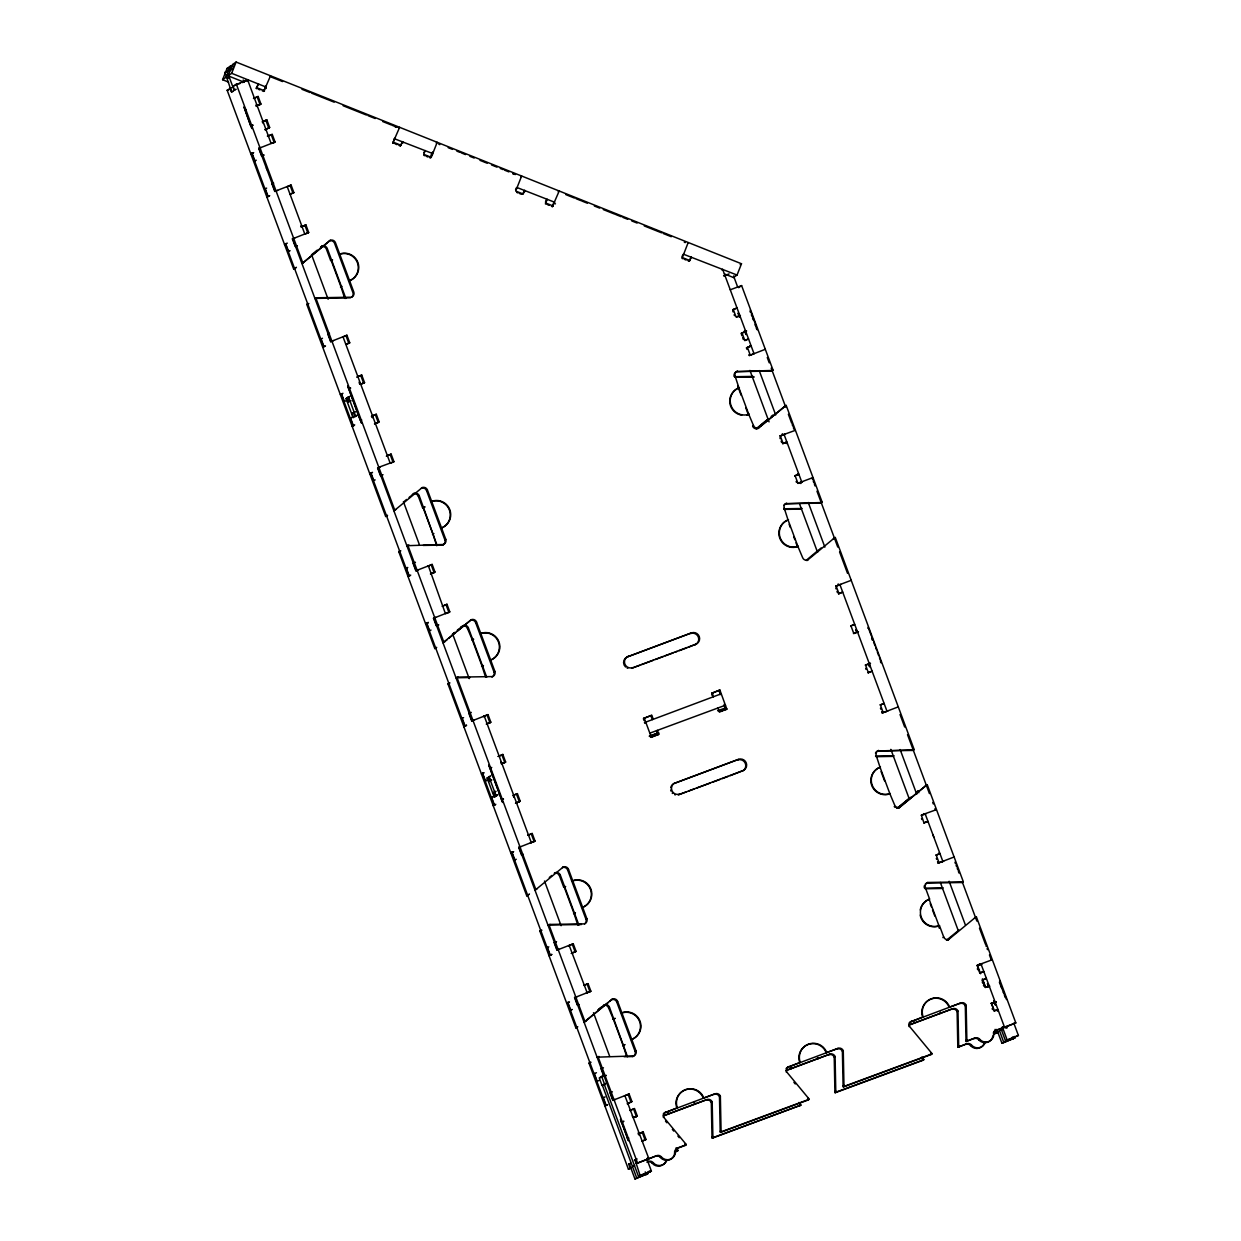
<?xml version="1.0" encoding="UTF-8"?>
<svg xmlns="http://www.w3.org/2000/svg" width="1241" height="1241" viewBox="0 0 1241 1241"><rect width="100%" height="100%" fill="white"/><g stroke="black" fill="none" stroke-linecap="round" stroke-linejoin="round"><path stroke-width="1.5" d="M995.499 1005.07L994.119 1000.758M244.012 107.129L250.806 126.07L252.699 125.372M488.892 765.294L502.683 802.508L488.845 765.247M620.578 1119.382L628.489 1140.789L620.5 1119.304M746.089 334.481L744.864 330.54M855.778 629.699L856.631 632.553L854.025 633.515M881.048 662.585L880.458 660.445M987.448 983.71L988.317 986.626M228.623 82.123L222.604 79.719L227.041 68.441L230.609 65.928L233.106 66.936M222.604 79.719L226.157 77.206L227.553 73.684M228.375 71.559L230.609 65.928M244.384 82.325L228.111 75.825L232.548 64.563L236.1 62.05L741.498 263.759L737.045 275.037L733.493 277.534L724.418 273.92M228.111 75.825L231.664 73.312L236.1 62.05M256.313 88.204L257.042 86.327M257.507 85.148L258.578 84.062L256.22 88.437L257.151 88.809M266.319 88.437L264.922 87.878L265.465 86.467M263.821 91.198L265.76 86.265M263.728 91.431L270.538 75.794L269.654 76.415M394.297 138.697L432.737 153.574L431.573 154.396L432.504 154.768M393.754 143.336L392.823 142.963L393.568 141.086M393.94 140.14L394.669 138.263M392.823 142.963L399.633 127.311L398.749 127.932M400.424 145.724L402.689 141.583L400.331 145.957M423.801 152.596L425.229 150.58L423.739 154.334L431.263 157.328L437.189 142.312L436.243 142.979M431.573 154.396L432.411 152.286M429.913 157.762L432.597 152.317M515.573 189.78L516.303 187.903M522.523 194.185L524.695 190.276L523.221 194.03L515.698 191.036L521.639 176.02L520.615 176.734M545.435 202.236L546.164 200.359M555.456 203.85L553.579 203.09L554.138 201.694M551.438 206.27L552.385 206.642L554.231 201.942M552.385 206.642L559.195 191.005L558.171 191.719M681.945 256.996L682.69 255.119M688.988 261.168L691.346 256.794L689.872 260.548L688.057 260.796M733.493 277.534L734.052 276.123M231.555 87.63L227.165 90.267L293.714 269.188A4.049 4.033 54.8 0 0 294.722 268.63L296.382 267.265M312.158 254.296L317.122 250.186M320.426 247.44L322.086 246.075A4.049 4.033 54.8 0 1 327.267 248.464L345.619 297.778A4.049 4.033 54.8 0 1 345.805 298.492M330.261 240.289L303.781 262.239A4.049 4.033 54.8 0 1 302.773 262.797L301.889 263.418A4.049 4.033 54.8 0 0 302.913 262.859L330.261 240.289A4.049 4.033 54.8 0 1 335.458 242.693L339.693 254.064A14.163 14.116 54.8 0 1 357.873 262.456A14.163 14.116 54.8 0 1 349.559 280.621L339.693 254.064M404.116 501.581L406.552 499.456M409.08 497.47L410.74 496.105M411.516 495.345L414.044 493.36A4.049 4.033 54.8 0 1 419.241 495.748L437.08 545.42M431.651 501.348L441.532 527.906A14.163 14.116 54.8 0 0 449.831 509.741A14.163 14.116 54.8 0 0 431.651 501.348L427.416 489.978A4.049 4.033 54.8 0 0 422.219 487.573L394.871 510.144A4.049 4.033 54.8 0 1 393.847 510.703L395.755 509.524A4.049 4.033 54.8 0 1 394.731 510.082L315.866 298.011A4.049 4.033 54.8 0 1 316.998 297.778L351.42 297.204A4.049 4.033 54.8 0 0 353.794 292.007L349.559 280.621M452.36 634.291L454.02 632.926M457.324 630.18L458.984 628.799M460.644 627.434L462.288 626.069M453.244 633.67L454.889 632.305M459.853 628.179L461.512 626.814M447.303 639.487L443.999 642.233A4.049 4.033 54.8 0 1 442.975 642.791L471.347 619.662A4.049 4.033 54.8 0 1 476.544 622.067L480.779 633.437A14.163 14.116 54.8 0 1 498.96 641.83A14.163 14.116 54.8 0 1 490.66 659.995L480.779 633.437M448.963 638.107L455.587 632.631M457.231 631.25L471.347 619.662M756.25 428.828L767.822 419.241M771.142 416.495L772.786 415.115M757.119 428.223L768.706 418.62M752.62 426.144A4.049 4.033 54.8 0 0 757.817 428.548L786.189 405.419L822.209 502.295L821.325 502.915A4.049 4.033 54.8 0 1 820.192 503.148L785.77 503.722A4.049 4.033 54.8 0 0 783.707 505.459M757.817 428.548L785.165 405.978A4.049 4.033 54.8 0 1 786.189 405.419M806.247 560.312L818.61 549.949M819.479 549.329L821.139 547.964M806.929 560.637L834.278 538.067A4.049 4.033 54.8 0 1 835.302 537.508L914.167 749.58L913.298 750.2A4.049 4.033 54.8 0 1 912.151 750.433L877.728 751.007A4.049 4.033 54.8 0 0 875.479 753.116M447.892 683.775A4.049 4.033 54.8 0 1 449.025 683.543L449.909 682.922A4.049 4.033 54.8 0 0 448.761 683.155L447.892 683.775L526.758 895.847A4.049 4.033 54.8 0 0 527.782 895.288L529.442 893.923M549.298 877.465L551.826 875.463M535.957 889.502L536.841 888.897A4.049 4.033 54.8 0 1 535.817 889.456L534.933 890.076A4.049 4.033 54.8 0 0 535.957 889.502L563.321 866.947A4.049 4.033 54.8 0 1 568.502 869.352L572.737 880.722A14.163 14.116 54.8 0 1 590.918 889.114A14.163 14.116 54.8 0 1 582.618 907.28L572.737 880.722M598.41 1009.553L601.73 1006.808M597.635 1010.298L600.939 1007.552M602.599 1006.187L604.258 1004.822A4.049 4.033 54.8 0 1 609.455 1007.211L627.512 1056.727M608.245 1002.402L585.085 1021.591A4.049 4.033 54.8 0 1 584.061 1022.15L612.433 999.036A4.049 4.033 54.8 0 1 617.63 1001.44L621.865 1012.811A14.163 14.116 54.8 0 1 640.046 1021.203A14.163 14.116 54.8 0 1 631.747 1039.369L621.865 1012.811M609.905 1001.022L612.433 999.036M897.336 808.201L910.568 797.234M898.205 807.581L909.793 797.994M916.416 792.503L918.262 791.153M896.591 808.062A4.049 4.033 54.8 0 0 898.903 807.922L926.251 785.351A4.049 4.033 54.8 0 1 927.275 784.793L963.295 881.668L962.427 882.289A4.049 4.033 54.8 0 1 961.279 882.522L926.856 883.096A4.049 4.033 54.8 0 0 925.274 884.166M898.903 807.922L926.251 785.351M946.449 940.29L958.921 930.083M1003.054 1026.928L1003.411 1027.874L1015.821 1022.91L976.388 916.882A4.049 4.033 54.8 0 0 975.364 917.44L948.015 939.995L948.9 939.39A4.049 4.033 54.8 0 1 943.703 936.986L939.468 925.615A14.163 14.116 54.8 0 1 921.287 917.223A14.163 14.116 54.8 0 1 929.587 899.058L925.367 887.672A4.049 4.033 54.8 0 1 927.741 882.475L962.147 881.901A4.049 4.033 54.8 0 0 963.295 881.668M783.149 434.97L784.033 434.35L801.67 481.772L800.848 483.54M465.933 725.799L463.808 726.59L466.585 725.271M483.571 773.221L481.942 773.655M495.33 804.835L493.251 805.58M512.967 852.257L510.842 853.048L511.556 852.536M886.105 711.543L886.896 710.969L839.878 584.511L838.699 585.333L838.171 583.922M924.235 814.329L925.119 813.724L942.757 861.145L941.733 861.859M941.578 861.968L943.703 861.176L941.95 861.704M942.09 861.595L941.795 861.812M953.957 857.05L938.149 863.115L937.56 861.735M980.809 963.993L980.08 964.505L980.964 963.885L1004.481 1027.114L1003.411 1027.874M979.785 973.022L977.07 965.358L992.164 959.789M230.143 88.158L231.555 91.958L225.009 72.381L232.625 68.907M226.963 71.016L234.084 90.174L233.261 85.955L247.579 79.672L271.127 143.491M245.346 81.239L247.393 79.796M264.922 87.878L266.086 87.056L231.664 73.312M253.459 98.489L258.128 96.472L260.951 104.058L256.282 106.074M253.707 98.396L258.128 96.472M250.806 126.07L244.089 107.114M263.216 123.448L262.627 121.649L266.831 119.865L269.654 127.451L267.823 128.412M262.161 121.882L266.831 119.865M265.155 129.902L269.654 127.451M267.404 135.983L272.229 134.4L275.052 141.986L272.291 143.304M267.575 136.417L272.229 134.4M253.443 152.627L250.868 153.977L252.761 153.279M263.697 155.218L261.572 155.994L258.749 148.408L275.052 141.986M277.596 190.431L274.773 191.471L271.95 183.885L273.656 183.156M269.638 195.721L266.877 197.04L269.002 196.264M287.183 186.522L304.774 233.975M287.354 186.724L291.077 185.049L293.884 192.634L290.41 194.216M300.849 225.893L301.222 226.901L305.891 224.885L308.699 232.47L305.938 233.789M301.222 226.901L305.891 224.885M297.359 245.702L295.218 246.478L292.395 238.893L308.699 232.47M430.379 157.948L431.263 157.328M322.086 246.075L321.202 246.695A4.049 4.033 54.8 0 1 326.399 249.084L330.633 260.47A14.163 14.116 54.8 0 1 332.604 259.896M293.714 269.188L294.582 268.568A4.049 4.033 54.8 0 0 295.606 268.009L294.738 268.63M302.913 262.859L303.781 262.239M330.633 260.47L331.068 260.16A14.163 14.116 54.8 0 1 332.045 259.834M306.806 304.402L307.675 303.797A4.049 4.033 54.8 0 1 308.823 303.549L307.939 304.169A4.049 4.033 54.8 0 0 306.806 304.402L385.672 516.473A4.049 4.033 54.8 0 0 386.696 515.915M315.866 298.011L314.981 298.631A4.049 4.033 54.8 0 1 316.129 298.383L350.551 297.824M316.129 298.383L316.998 297.778M344.734 298.398L340.949 286.718A14.163 14.116 54.8 0 0 341.896 286.314M516.892 187.484L554.743 202.267L553.579 203.09M329.501 333.317L327.795 334.062L330.618 341.647L346.922 335.225L349.745 342.811L346.255 344.393M342.981 336.73L390.155 463.079M343.199 336.885L346.922 335.225M546.35 199.894L547.234 199.274L545.745 203.028L553.253 206.022M361.736 375.061L357.067 377.078L361.736 375.061L364.559 382.647L361.55 384.043M342.95 393.288L340.36 394.638L341.771 394.111M360.635 384.136L364.559 382.647M355.779 416.387L353.08 417.581L346.022 398.625L348.023 397.678M346.611 398.206L348.007 402.006L349.279 401.107L347.868 397.306L349.869 396.375M353.08 417.581L352.242 413.377L355.64 411.702M353.514 412.493L354.926 416.278L356.927 415.347M354.709 424.903L352.118 426.252L354.243 425.461M360.743 420.156L361.55 423.165L347.682 385.889L360.293 420.466L361.72 419.954M371.385 416.231L376.302 414.261L379.125 421.847L378.024 422.545M374.472 423.864L379.125 421.847M688.15 242.631L682.364 257.554L689.872 260.548M391.117 454.097L386.463 456.114L391.117 454.097L393.94 461.683L390.232 463.343M382.585 474.9L380.46 475.691L377.636 468.105L378.66 467.376M683.326 254.157L737.045 275.037M721.766 269.902L722.634 269.281L753.954 353.499L752.791 354.321M414.044 493.36L413.16 493.98A4.049 4.033 54.8 0 1 418.357 496.369L422.592 507.755A14.163 14.116 54.8 0 1 424.577 507.181M422.219 487.573L421.351 488.194A4.049 4.033 54.8 0 1 426.547 490.598L444.883 539.913A4.049 4.033 54.8 0 1 442.51 545.109L423.15 545.42M385.672 516.473L387.564 515.294A4.049 4.033 54.8 0 1 386.54 515.853M418.357 496.369L419.241 495.748M426.547 490.598L427.416 489.978M422.592 507.755L423.026 507.445A14.163 14.116 54.8 0 1 425.011 506.871M738.643 287.679L741.606 285.585L773.081 370.206L772.212 370.826A4.049 4.033 54.8 0 1 771.064 371.059L736.642 371.633A4.049 4.033 54.8 0 0 734.16 376.488M398.764 551.687L399.649 551.066A4.049 4.033 54.8 0 1 400.781 550.833L399.912 551.454A4.049 4.033 54.8 0 0 398.764 551.687L434.8 648.562A4.049 4.033 54.8 0 0 435.824 648.004M408.972 545.047A4.049 4.033 54.8 0 0 407.824 545.295L406.955 545.916A4.049 4.033 54.8 0 1 408.087 545.668L443.394 544.489A4.049 4.033 54.8 0 0 445.767 539.292L441.532 527.906M436.708 545.683L432.907 534.002A14.163 14.116 54.8 0 0 433.869 533.599M444.883 539.913L445.767 539.292M741.063 333.379L746.648 330.975M442.51 545.109L443.394 544.489M756.203 327.795L756.219 326.336M410.724 575.095L407.963 576.413L410.088 575.622M379.824 467.19L377.931 467.888L416.138 570.643L432.163 564.422L434.97 572.008L433.869 572.721M427.664 566.33L428.378 565.818L445.426 613.659M427.493 566.439L432.163 564.422M746.477 347.93L751.146 345.913L746.477 347.93L747.004 349.357M748.943 354.569L749.3 355.515L765.309 349.295M736.642 371.633L771.949 370.454A4.049 4.033 54.8 0 0 773.081 370.206M734.548 376.644L735.153 376.209A4.049 4.033 54.8 0 1 737.526 371.012M741.715 415.161A14.163 14.116 54.8 0 1 738.938 387.906L735.153 376.209M771.064 371.059L771.949 370.454M442.416 606.197L446.977 604.258L449.785 611.844L448.963 612.433M442.308 606.275L446.977 604.258M428.192 622.486L425.601 623.835L427.726 623.044M438.445 625.061L436.305 625.852L433.481 618.266L449.785 611.844M746.834 415.021A14.163 14.116 54.8 0 0 748.819 414.463L753.489 425.523A4.049 4.033 54.8 0 0 758.685 427.928M434.8 648.562L436.692 647.383A4.049 4.033 54.8 0 1 435.669 647.942M752.667 426.113L753.489 425.523M463.389 625.821A4.049 4.033 54.8 0 1 467.485 628.458L468.369 627.837L486.705 677.152M470.479 620.283A4.049 4.033 54.8 0 1 475.66 622.687L476.544 622.067M467.485 628.458L472.154 639.534A14.163 14.116 54.8 0 1 473.131 639.208M779.969 435.932L794.892 430.503M782.621 443.642L786.856 441.936L782.9 443.689M490.66 659.995L494.88 671.381A4.049 4.033 54.8 0 1 492.506 676.578L458.084 677.136A4.049 4.033 54.8 0 0 456.952 677.384L456.067 678.005A4.049 4.033 54.8 0 1 457.215 677.757L470.122 677.555M457.215 677.757L458.084 677.136M485.557 677.059L482.035 666.091A14.163 14.116 54.8 0 0 482.982 665.688M491.963 677.043A4.049 4.033 54.8 0 0 494.011 672.001L494.88 671.381M794.845 475.737L798.847 474.186L794.892 475.939M797.606 483.354L813.01 477.568M463.808 726.59L466.399 725.24M471.301 712.427L468.881 713.42L471.704 721.021L488.008 714.599L490.831 722.184L489.714 722.883M785.77 503.722L821.061 502.543A4.049 4.033 54.8 0 0 822.209 502.295M530.512 842.965L531.241 842.453L484.223 715.995L483.338 716.615L488.008 714.599M783.676 508.717L784.281 508.298A4.049 4.033 54.8 0 1 786.639 503.101M807.364 560.327L807.813 560.017A4.049 4.033 54.8 0 1 802.617 557.612L797.947 546.552A14.163 14.116 54.8 0 1 779.767 538.16A14.163 14.116 54.8 0 1 788.066 519.995L784.281 508.298M820.192 503.148L821.061 502.543M625.573 667.006A6.065 6.05 54.8 0 1 627.527 656.83L691.454 632.91A6.065 6.05 54.8 0 1 699.257 636.493A6.065 6.05 54.8 0 1 695.689 644.281L688.91 647.088M498.262 756.374L502.822 754.435L505.645 762.021L504.823 762.595L501.938 755.04L502.822 754.435M481.446 774.012L484.037 772.662M695.689 644.281L631.762 668.216L639.642 665.3M500.697 761.958L501.411 763.727L505.645 762.021M627.527 656.83L691.454 632.91M495.578 796.443L494.166 796.955L487.108 777.998L489.823 776.788M491.793 779.953L490.366 780.48L488.954 776.68L496.012 795.652L494.601 791.867L496.028 791.339M488.52 781.783L490.955 780.062M835.302 537.508L833.409 538.687A4.049 4.033 54.8 0 1 834.433 538.129M492.755 793.17L495.19 791.448M494.166 796.955L496.881 795.76M493.204 805.626L495.795 804.277M513.852 797.389L513.169 795.341L517.404 793.635L520.212 801.221L515.558 803.237L520.212 801.221M513.216 795.465L517.404 793.635M650.889 715.809L652.301 719.594L653.169 718.973L651.773 715.188L643.427 718.523L651.432 715.421M835.813 586.109L851.233 580.323M644.436 722.603L721.285 693.797L720.106 694.634M838.482 593.803L842.701 592.097L838.745 593.85M711.698 693.238L719.873 690.012L726.807 709.061M650.92 737.185L658.816 734.16L657.404 730.36L656.536 730.98L657.947 734.781L656.52 735.293M711.9 693.254L719.873 690.012M657.947 734.781L658.816 734.16M713.389 696.837L712.303 692.804M528.045 835.131L532.203 833.471L535.026 841.057L530.372 843.073M528.03 835.302L532.203 833.471M510.842 853.048L513.433 851.698M523.268 854.335L521.546 855.065L518.722 847.463L535.026 841.057M717.841 708.053L719.253 711.853M724.341 706.005L725.52 705.183L649.85 733.152M724.899 708.161L717.624 710.752M723.689 710.472L726.59 709.216M850.69 625.898L854.692 624.347L850.737 626.1M853.451 633.53L857.515 631.933L855.856 629.575M868.064 628.303L868.126 627.263M670.76 787.632A6.065 6.05 54.8 0 1 674.561 783.288L738.488 759.368A6.065 6.05 54.8 0 1 746.275 762.951A6.065 6.05 54.8 0 1 742.723 770.739L730.018 775.734M554.696 873.043L554.262 873.338A4.049 4.033 54.8 0 1 559.443 875.743L563.678 887.129A14.163 14.116 54.8 0 1 565.663 886.555M563.321 866.947L562.437 867.568A4.049 4.033 54.8 0 1 567.633 869.957L585.969 919.286A4.049 4.033 54.8 0 1 584.589 923.94M526.758 895.847L527.627 895.226A4.049 4.033 54.8 0 0 528.65 894.668L527.782 895.288M559.443 875.743L560.327 875.122L578.663 924.436A4.049 4.033 54.8 0 1 578.864 925.15M567.633 869.957L568.502 869.352M678.269 794.845A6.065 6.05 54.8 0 0 678.78 794.674L742.723 770.739M865.38 665.021L870.251 663.33M869.274 663.547L869.646 666.867L868.39 664.168M674.561 783.288L738.488 759.368M563.678 887.129L564.128 886.819A14.163 14.116 54.8 0 1 565.105 886.493M868.08 672.684L872.082 671.133L868.142 672.886M539.851 931.06L540.735 930.44A4.049 4.033 54.8 0 1 541.867 930.207L540.998 930.828A4.049 4.033 54.8 0 0 539.851 931.06L575.886 1027.936A4.049 4.033 54.8 0 0 576.91 1027.377M582.618 907.28L586.853 918.666A4.049 4.033 54.8 0 1 584.48 923.862L550.058 924.421A4.049 4.033 54.8 0 0 548.91 924.669L548.041 925.29A4.049 4.033 54.8 0 1 549.174 925.041L581.455 924.514M549.174 925.041L550.058 924.421M578.663 924.436L577.794 925.057L573.994 913.376A14.163 14.116 54.8 0 0 574.955 912.973M880.195 704.857L884.088 703.383L880.598 704.966M585.969 919.286L586.853 918.666M881.715 711.558L882.242 712.986L897.863 707.044M551.826 954.469L549.049 955.787L551.175 954.996M569.185 945.394L587.102 992.614L586.373 993.126M568.58 945.813L573.249 943.796L576.072 951.382L571.403 953.398L576.072 951.382M877.728 751.007L913.035 749.812A4.049 4.033 54.8 0 0 914.167 749.58M875.525 756.079L876.239 755.583A4.049 4.033 54.8 0 1 878.612 750.386M899.772 807.302A4.049 4.033 54.8 0 1 894.575 804.897L889.906 793.821A14.163 14.116 54.8 0 1 871.725 785.444A14.163 14.116 54.8 0 1 880.04 767.279L876.239 755.583M912.151 750.433L913.035 749.812M583.89 985.307L588.063 983.632L590.887 991.218L586.217 993.234M583.875 985.478L588.063 983.632M579.113 1004.496L577.391 1005.226L574.583 997.64L590.887 991.218M575.886 1027.936L577.779 1026.757A4.049 4.033 54.8 0 1 576.755 1027.315M603.731 1005.319A4.049 4.033 54.8 0 1 608.571 1007.832L609.455 1007.211M611.565 999.657A4.049 4.033 54.8 0 1 616.761 1002.045L617.63 1001.44M918.061 791.138L917.192 791.758A4.049 4.033 54.8 0 1 918.216 791.184L918.79 792.735M927.275 784.793L926.391 785.413A4.049 4.033 54.8 0 0 925.367 785.972M608.571 1007.832L613.24 1018.908A14.163 14.116 54.8 0 1 615.226 1018.334M936.133 809.753L921.334 815.12L923.94 822.861M588.979 1063.149L589.847 1062.529A4.049 4.033 54.8 0 1 590.995 1062.296L590.127 1062.917A4.049 4.033 54.8 0 0 588.979 1063.149L628.411 1169.193L631.25 1168.138M599.186 1056.51A4.049 4.033 54.8 0 0 598.038 1056.758L597.154 1057.379A4.049 4.033 54.8 0 1 598.302 1057.13L633.593 1055.951A4.049 4.033 54.8 0 0 635.966 1050.755L631.747 1039.369M626.643 1056.432L623.122 1045.449A14.163 14.116 54.8 0 0 624.999 1044.596M624.114 1056.712L632.724 1056.556A4.049 4.033 54.8 0 0 635.097 1051.375L635.966 1050.755M599.574 1077.777L601.327 1076.536M632.724 1056.556L633.593 1055.951M936.04 855.033L939.933 853.544L936.459 855.127M612.387 1091.801L609.967 1092.794L612.79 1100.379L629.094 1093.973L631.917 1101.558L627.419 1104.009M624.875 1095.679L648.826 1158.598L636.4 1163.546L634.989 1159.746L637.114 1158.97M926.856 883.096L927.741 882.475M624.425 1095.989L629.094 1093.973M627.31 1103.528L631.917 1101.558M920.217 909.901A14.163 14.116 54.8 0 1 929.152 899.368L929.587 899.058M634.554 1117.412L637.316 1116.093L634.492 1108.508L629.839 1110.524L634.058 1108.818M961.279 882.522L962.147 881.901M627.62 1137.811L628.132 1137.764M663.268 1113.968A4.049 4.033 54.8 0 1 665.114 1112.588L677.338 1107.779A14.163 14.116 54.8 0 1 685.637 1089.598A14.163 14.116 54.8 0 1 703.818 1097.99L715.173 1093.786A4.049 4.033 54.8 0 1 720.369 1096.191L721.068 1130.66A4.049 4.033 54.8 0 0 721.3 1131.792L720.432 1132.412A4.049 4.033 54.8 0 1 720.183 1131.265L719.485 1096.796L720.369 1096.191M638.944 1133.622L643.195 1131.901L646.018 1139.486L642.543 1141.068M663.33 1117.365L663.609 1117.164A4.049 4.033 54.8 0 1 665.983 1111.967M638.541 1133.917L643.195 1131.901M712.179 1101.961L711.31 1102.582L712.008 1137.051A4.049 4.033 54.8 0 0 712.256 1138.199L713.125 1137.578A4.049 4.033 54.8 0 1 712.877 1136.43L712.179 1101.961A4.049 4.033 54.8 0 0 706.982 1099.573L663.315 1116M677.338 1107.779L676.903 1108.089A14.163 14.116 54.8 0 1 685.203 1089.908A14.163 14.116 54.8 0 1 703.383 1098.301L703.818 1097.99M920.17 915.036A14.163 14.116 54.8 0 0 939.034 925.91L939.468 925.615M641.969 1141.084L646.018 1139.486M665.114 1112.588L715.173 1093.786M942.881 937.575L943.703 936.986M975.364 917.44L974.495 918.061A4.049 4.033 54.8 0 1 975.519 917.502L976.388 916.882M628.411 1169.193L630.118 1167.983L628.706 1164.182L630.707 1163.251M605.872 1083.393L604.15 1084.122L638.479 1176.437L640.046 1175.336L634.989 1159.746M636.4 1163.546L656.799 1155.65A4.049 4.033 54.8 0 1 661.313 1156.86A8.098 8.066 54.8 0 0 675.569 1151.586A4.049 4.033 54.8 0 1 678.207 1147.723L686.18 1144.776A4.033 4.018 54.8 0 0 685.621 1143.752L663.609 1117.164M647.244 1162.228L648.624 1161.421A4.049 4.033 54.8 0 1 653.123 1162.631A8.098 8.066 54.8 0 0 667.069 1159.746M647.538 1158.101L647.942 1159.218L656.799 1155.65M786.173 1068.532A4.049 4.033 54.8 0 1 788.004 1067.151L800.243 1062.343A14.163 14.116 54.8 0 1 808.543 1044.162A14.163 14.116 54.8 0 1 826.723 1052.554L838.078 1048.35A4.049 4.033 54.8 0 1 843.275 1050.755L843.958 1085.223A4.049 4.033 54.8 0 0 844.206 1086.356L843.337 1086.976A4.049 4.033 54.8 0 1 843.089 1085.828L842.391 1051.36L843.275 1050.755M647.74 1162.041A4.049 4.033 54.8 0 1 652.254 1163.251L653.123 1162.631M655.931 1156.255A4.049 4.033 54.8 0 1 660.429 1157.465L661.313 1156.86M660.429 1157.465A8.098 8.066 54.8 0 0 674.701 1152.191A4.049 4.033 54.8 0 1 677.322 1148.344L678.207 1147.723M786.189 1071.96L786.515 1071.728A4.049 4.033 54.8 0 1 788.888 1066.531M629.296 1163.779L634.927 1178.95L647.988 1173.552L647.476 1172.125M786.22 1070.58L829.888 1054.136A4.049 4.033 54.8 0 1 835.084 1056.525L835.782 1090.994A4.049 4.033 54.8 0 0 836.031 1092.142L835.146 1092.763A4.049 4.033 54.8 0 1 834.914 1091.615L834.216 1057.146L835.084 1056.525M800.243 1062.343L799.793 1062.653A14.163 14.116 54.8 0 1 808.108 1044.472A14.163 14.116 54.8 0 1 826.289 1052.864L826.723 1052.554M677.446 1149.538L676.562 1150.143A4.049 4.033 54.8 0 1 677.121 1151.183L678.005 1150.562A4.049 4.033 54.8 0 0 677.446 1149.538L676.066 1147.863M685.621 1143.752L684.753 1144.373A4.033 4.018 54.8 0 1 685.311 1145.396L686.18 1144.776M674.701 1152.191L675.569 1151.586M634.927 1178.95L647.988 1173.552M638.479 1176.437L651.401 1171.147L646.732 1158.582M712.008 1137.051L712.877 1136.43M720.183 1131.265L721.068 1130.66M788.004 1067.151L838.078 1048.35M979.444 963.761L979.785 964.707L980.886 963.931M909.079 1023.111A4.049 4.033 54.8 0 1 910.91 1021.715L923.133 1016.906A14.163 14.116 54.8 0 1 931.448 998.726A14.163 14.116 54.8 0 1 949.629 1007.118L960.968 1002.914A4.049 4.033 54.8 0 1 966.165 1005.319L966.863 1039.787A4.049 4.033 54.8 0 0 967.111 1040.92L966.243 1041.54A4.049 4.033 54.8 0 1 965.994 1040.408L965.296 1005.939L966.165 1005.319M979.832 973.223L983.787 971.47L980.002 972.866M909.033 1026.571L909.42 1026.291A4.049 4.033 54.8 0 1 911.794 1021.095M909.11 1025.144L952.793 1008.7A4.049 4.033 54.8 0 1 957.99 1011.089L958.688 1045.558A4.049 4.033 54.8 0 0 958.936 1046.706L958.052 1047.326A4.049 4.033 54.8 0 1 957.804 1046.179L957.106 1011.71L957.99 1011.089M799.856 1104.443L798.971 1102.427M808.527 1098.316L807.643 1098.937A4.049 4.033 54.8 0 1 808.217 1099.96L809.085 1099.34A4.049 4.033 54.8 0 0 808.527 1098.316L786.515 1071.728M712.256 1138.199L800.91 1105.126A4.049 4.033 54.8 0 0 800.336 1104.102M982.252 980.064L986.362 978.42L982.189 980.266M949.629 1007.118L949.194 1007.428A14.163 14.116 54.8 0 0 931.603 998.834A14.163 14.116 54.8 0 0 922.311 1016.007M834.914 1091.615L835.782 1090.994M843.089 1085.828L843.958 1085.223M910.91 1021.715L960.968 1002.914M985.292 987.495L989.465 986.068M989.232 986.006L987.526 983.648M990.954 1003.457L994.662 1002.123M923.242 1058.666L922.373 1059.287A4.049 4.033 54.8 0 1 922.932 1060.31L923.8 1059.69A4.049 4.033 54.8 0 0 923.242 1058.666L921.877 1056.991M931.433 1052.88L930.548 1053.5A4.049 4.033 54.8 0 1 931.107 1054.524L931.991 1053.904A4.049 4.033 54.8 0 0 931.433 1052.88L909.42 1026.291M993.994 1010.888L997.888 1009.414L994.894 1010.81M957.804 1046.179L958.688 1045.558M965.994 1040.408L966.863 1039.787M958.052 1047.326L966.91 1043.759A4.049 4.033 54.8 0 1 971.424 1044.969A8.098 8.066 54.8 0 0 985.37 1042.083M966.243 1041.54L975.1 1037.972A4.049 4.033 54.8 0 1 979.599 1039.182A8.098 8.066 54.8 0 0 993.87 1033.908A4.049 4.033 54.8 0 1 996.492 1030.061L1015.821 1022.91M966.041 1044.364A4.049 4.033 54.8 0 1 970.54 1045.589L971.424 1044.969M974.216 1038.593A4.049 4.033 54.8 0 1 978.73 1039.803L979.599 1039.182M993.374 1032.745A4.049 4.033 54.8 0 1 995.623 1030.682L996.492 1030.061M993.87 1033.908L998.26 1032.465M994.444 1030.868L995.422 1033.505L998.54 1031.783M996.818 1029.518L1001.937 1043.278L1014.998 1037.879L1014.471 1036.437M1001.254 1029.378L1005.489 1040.765L1018.396 1035.475L1013.819 1023.142M1001.937 1043.278L1014.998 1037.879M1005.489 1040.765L1018.396 1035.475M258.966 148.253L275.052 191.269L291.077 185.049M740.163 264.705L741.498 263.759M463.979 726.466L464.692 725.969L426.47 623.215L428.362 622.517M510.997 852.924L513.603 851.729M225.009 72.381L226.42 71.854M227.848 71.342L230.686 70.287M233.261 85.955L235.387 85.179M236.085 84.915L237.512 84.388M238.924 83.861L240.351 83.333M242.476 82.558L243.903 82.03M227.165 90.267L230.004 89.212M234.658 89.755L236.085 89.228M234.084 90.174L235.495 89.647M232.129 91.539L233.556 91.012M231.555 91.958L232.967 91.431M255.956 105.857L260.951 104.058M244.865 110.092L246.292 109.58M252.606 125.077L251.194 125.589L251.97 128.583L250.744 125.899L252.885 125.124M264.985 129.467L267.358 128.599M258.749 148.408L260.936 147.508M253.629 152.659L251.737 153.357L267.746 196.419M261.867 155.792L263.992 155.001M254.56 160.958L256.267 160.213M271.95 183.885L273.361 183.358M264.938 188.834L266.644 188.105M269.468 195.69L268.04 196.218L265.217 188.632M290.115 194.046L293.884 192.634M294.582 237.993L292.69 238.691L330.913 341.43L332.79 340.732M292.395 238.893L294.536 238.101M287.276 243.143L285.383 243.841L323.606 346.596L325.499 345.898M286.407 243.763L284.515 244.461L285.678 243.639L288.501 251.225L289.929 250.698M288.207 251.442L289.634 250.915M320.783 339.01L322.489 338.281M330.618 341.647L333.457 340.592M324.847 346.425L322.722 347.216L323.885 346.394L321.062 338.793M345.96 344.207L349.745 342.811M350.396 388.03L348.535 388.852L350.676 388.076M347.868 397.306L349.295 396.794M346.022 398.625L348.147 397.834M344.052 401.603L345.774 400.874M349.279 401.107L350.707 400.579M348.007 402.006L350.846 400.952M724.232 275.719L729.103 273.92M352.242 413.377L354.383 412.601M350.164 418.046L351.886 417.317M354.926 416.278L357.051 415.502M376.302 414.261L372.083 415.968L372.626 417.55M730.266 289.774L741.606 285.585M374.704 423.77L377.776 422.638M732.842 309.816L737.03 307.97L733.245 309.366L736.068 316.967L740.334 315.478M749.998 311.77L751.069 312.515M736.611 317.06L740.396 315.648M378.815 467.268L393.94 461.683M741.544 333.209L746.275 331.456M377.636 468.105L379.777 467.314M372.517 472.356L370.625 473.054L408.832 575.793M371.881 472.883L369.756 473.674L370.919 472.852L373.743 480.438M380.754 475.474L382.88 474.698M744.833 340.623L748.556 338.948L744.771 340.36L741.947 332.774M373.448 480.639L375.154 479.91M749.3 355.515L754.032 353.763M415.456 562.266L413.036 563.259L415.859 570.844L417.271 570.317M407.731 567.478L406.303 568.006L409.127 575.591M406.024 568.207L407.436 567.68M416.138 570.643L418.031 569.945M780.31 436.01L785.041 434.257M784.979 434.381L782.854 435.172L782.326 433.745M434.97 572.008L430.425 573.947L433.621 572.815M433.481 618.266L435.669 617.366M446.077 613.519L448.916 612.465L446.093 604.879M797.947 483.432L801.205 482.33M801.733 482.035L802.679 481.679M436.599 625.65L438.725 624.859M429.293 630.8L431.015 630.071M461.869 718.384L463.576 717.655M471.704 721.021L473.891 720.106M836.155 586.186L840.886 584.433M641.613 664.571L653.433 660.212M655.403 659.483L663.283 656.567M665.254 655.837L673.134 652.921M675.104 652.192L677.074 651.463M679.044 650.734L686.94 647.818M490.831 722.184L486.27 724.124L489.481 722.976M498.153 756.452L501.938 755.04M490.769 767.652L489.621 768.226L491.762 767.45M857.066 632.243L858.493 631.716M501.457 763.851L504.529 762.719M488.954 776.68L490.955 775.749M487.108 777.998L488.52 777.471M486.86 780.248L485.433 780.775L482.609 773.174M485.138 780.977L486.565 780.449M490.521 780.853L489.109 781.38L487.697 777.58M495.469 791.975L493.329 792.751L494.74 796.551M649.229 736.146L656.799 733.338M649.617 736.285L658.8 732.888M719.361 711.776L726.931 708.983M650.842 737.402L656.055 735.479M720.369 711.698L722.743 710.814M492.972 796.675L491.545 797.203L494.368 804.788M496.602 795.248L498.013 794.721M491.265 797.42L492.677 796.893M496.012 795.652L497.424 795.124M503.241 799.002L501.38 799.84L503.52 799.049M865.551 665.223L870.515 663.377M518.722 847.463L520.91 846.564M882.242 712.986L885.081 711.931M885.733 711.791L887.92 710.891M678.78 794.674L686.661 791.758M688.646 791.029L694.557 788.842M696.527 788.113L710.317 783.024M712.287 782.295L720.168 779.379M722.138 778.65L728.048 776.463M514.534 860.013L516.256 859.284M554.417 942.431L556.542 941.64M556.247 941.841L554.122 942.633L556.945 950.218L559.117 949.318M547.11 947.581L548.817 946.852M573.249 943.796L557.24 950.017L519.017 847.262M921.396 815.384L926.127 813.631M551.64 954.438L550.213 954.965L547.39 947.379M924.157 822.705L927.942 821.309L923.987 823.062M576.755 996.74L574.862 997.438L613.085 1100.178L614.978 1099.479M938.087 863.162L940.926 862.107M574.583 997.64L576.708 996.849M569.448 1001.89L567.556 1002.588L605.779 1105.343L607.671 1104.645M568.812 1002.418L566.687 1003.209L567.851 1002.387L570.674 1009.972L572.101 1009.445M570.379 1010.174L571.806 1009.647M603.452 1067.772L601.032 1068.765L603.855 1076.366L605.98 1075.575M594.02 1073.729L596.44 1072.736M603.048 1075.807L601.621 1076.335L604.445 1083.92M602.831 1076.676L599.279 1077.979L602.102 1085.58L604.941 1084.525M604.15 1076.149L606.275 1075.373M596.843 1081.314L598.969 1080.523M605.236 1084.324L602.397 1085.363L636.633 1177.74M602.955 1097.758L605.081 1096.966M977.241 965.545L981.972 963.807M612.79 1100.379L614.915 1099.604M979.785 964.707L981.926 963.916M607.02 1105.173L604.894 1105.964L606.073 1105.126L603.25 1097.54M623.882 1121.212L621.307 1122.314L623.432 1121.523M633.499 1117.505L637.316 1116.093M999.393 982.391L1006.544 999.548M986.424 987.34L989.729 986.114M663.485 1115.643L706.982 1099.573M786.375 1070.223L829.888 1054.136M909.281 1024.787L952.793 1008.7M991.357 1003.488L996.089 1001.735M638.448 1134.336L638.463 1132.226M994.801 1002.604L996.228 1002.076M627.357 1138.586L628.784 1138.059M993.684 1001.068L994.367 1002.914L995.778 1002.387M634.399 1160.164L635.826 1159.637M628.706 1164.182L630.118 1163.67M721.3 1131.792L809.085 1099.34M844.206 1086.356L931.991 1053.904M967.111 1040.92L975.1 1037.972M677.322 1148.344L685.311 1145.396M720.432 1132.412L808.217 1099.96M843.337 1086.976L931.107 1054.524M995.623 1030.682L1003.597 1027.734L1003.193 1026.633M632.491 1166.307L634.632 1165.516M1002.34 1029.58L999.501 1030.619L1003.643 1042.068M1005.893 1028.262L1007.304 1027.734M630.118 1167.983L631.529 1167.455M647.119 1161.979L648.624 1161.421M674.515 1151.85L678.005 1150.562M713.125 1137.578L800.91 1105.126M836.031 1092.142L923.8 1059.69M958.936 1046.706L966.91 1043.759M993.296 1034.001L996.29 1032.884L995.003 1029.409M674.639 1152.098L677.121 1151.183M835.146 1092.763L922.932 1060.31M640.046 1175.336L651.401 1171.147M735.789 376.69L753.008 376.395M734.92 377.311L754.28 376.985M784.917 508.779L802.136 508.484M784.048 509.399L801.252 509.105M876.875 756.064L894.094 755.769M876.006 756.684L893.21 756.389M926.003 888.153L943.222 887.858M925.134 888.773L942.338 888.478M271.267 77.051L276.107 78.99M277.162 79.408L282.56 81.565M301.935 89.29L310.002 92.517M311.615 93.153L326.135 98.954M327.081 99.327L334.201 102.181M343.121 105.733L366.483 115.056M368.096 115.692L375.201 118.531M382.616 121.494L391.241 124.938M392.296 125.357L397.136 127.296M448.156 147.663L452.5 149.385M456.843 151.123L459.728 152.271M461.187 152.845L465.515 154.582M469.858 156.319L474.202 158.041M479.988 160.353L487.217 163.238M491.56 164.975L497.005 167.147M500.232 168.435L503.117 169.598M504.575 170.172L508.903 171.894M512.843 173.476L515.48 174.531M565.834 194.62L574.459 198.064M576.072 198.7L580.912 200.639M581.874 201.026L587.365 203.214M594.346 206.006L599.698 208.131M603.266 209.558L614.791 214.166M615.738 214.538L621.245 216.741M622.858 217.392L627.713 219.316M631.778 220.945L637.129 223.07M644.25 225.924L661.593 232.843M663.206 233.494L671.272 236.705M395.181 126.83L396.112 127.203M438.833 144.251L439.779 144.639M512.952 173.833L514.363 174.407M684.303 242.228L685.249 242.6M232.548 64.563L233.804 65.059M227.041 68.441L229.461 69.403M247.378 80.556L247.114 81.425M401.82 142.203L403.232 142.762M523.826 190.897L525.222 191.455M257.089 87.816L264.597 90.81M393.692 142.343L401.215 145.337M258.562 89.368L259.974 89.926M262.316 90.872L263.263 91.245M395.165 143.894L397.042 144.639M398.919 145.399L399.866 145.771M423.801 155.327L424.748 155.699M426.159 156.257L428.036 157.018M516.706 192.402L518.117 192.96M519.514 193.534L521.406 194.279M545.342 203.834L546.288 204.207M547.684 204.765L549.096 205.339M681.945 258.361L682.891 258.733M684.303 259.291L686.18 260.036M226.157 77.206L228.654 78.199M723.596 275.75L724.728 276.2M995.453 1005.132L994.367 1002.914M746.012 334.481L744.429 330.851M880.955 662.647L880.458 661.732M793.899 1082.323L795.264 1083.982M665.486 1121.104L666.867 1122.764M672.358 1129.419L673.739 1131.078M677.865 1136.058L679.246 1137.718M359.269 381.902L360.231 384.089M756.948 329.594L756.436 328.4M632.29 1115.83L633.003 1117.552M750.185 310.219L750.696 311.507M999.594 980.84L1000.029 983.43M372.16 417.565L371.648 416.278M256.251 104.554L257.042 106.602M638.882 1134.848L638.432 1133.638M751.41 313.43L755.986 325.731M868.421 628.055L871.368 635.95M872.097 637.921L872.826 639.906M873.571 641.876L875.029 645.832M875.774 647.802L876.503 649.788M877.247 651.758L878.706 655.713M879.45 657.683L880.179 659.669M751.379 314.826L751.798 315.928M752.496 317.82L753.271 319.883M755.055 324.708L755.474 325.809M767.264 357.501L769.234 362.837M771.219 368.158L785.739 407.203M788.376 414.308L791.68 423.181M792.208 424.593L792.782 426.128M793.356 427.68L793.93 429.215M812.141 478.188L812.715 479.74M813.289 481.275L813.863 482.827M814.437 484.362L815.011 485.914M816.95 491.141L837.753 547.048M839.552 551.904L841.538 557.271M841.724 557.752L847.525 573.342M871.663 638.231L872.392 640.216M900.035 714.521L904.673 727.009M907.512 734.641L929.447 793.62M932.72 802.415L933.294 803.951M935.016 808.589L935.59 810.14M954.95 862.2L955.523 863.736M956.097 865.287L956.671 866.838M957.245 868.374L957.819 869.925M958.393 871.461L958.967 873.012M962.442 882.351L976.838 921.07M979.49 928.206L985.463 944.261M985.943 945.533L986.316 946.557M987.091 948.605L987.464 949.644M989.449 954.95L991.435 960.301M1000.773 985.401L1001.658 987.805M1003.255 992.071L1003.705 993.312M1004.434 995.282L1005.179 997.252M733.648 276.216L737.526 286.655M1012.501 1036.949L1013.292 1039.074M932.829 834.464L933.93 837.427M739.729 316.703L738.1 313.011L739.279 317.013M749.936 345.665L750.262 346.534M759.213 370.578L775.703 414.959M785.972 442.556L786.344 443.564M797.591 473.783L797.963 474.791M808.263 502.481L824.877 547.157M900.144 749.564L916.758 794.24M938.677 853.156L939.049 854.165M949.132 881.265L965.374 924.948M997.019 1010.034L997.423 1011.136M923.599 813.6L923.94 814.546M1002.294 1026.865L1007.056 1039.663M977.427 965.312L980.561 973.751M982.438 978.808L985.587 987.231M991.854 1004.093L993.731 1009.15M747.361 347.309L750.185 354.895M780.248 435.746L783.071 443.332M795.062 475.582L797.885 483.168M836.093 585.907L838.916 593.493M850.907 625.743L853.73 633.329M865.489 664.943L868.312 672.529M880.303 704.779L883.127 712.365M936.148 854.956L938.972 862.542M982.593 979.832L985.401 987.417M991.28 1003.224L994.103 1010.81M732.717 310.933L733.074 311.894M734.129 314.733L734.486 315.679M741.42 334.341L741.947 335.753M742.661 337.661L743.359 339.553M779.891 437.778L780.248 438.74M781.132 441.098L781.659 442.525M796.117 481.415L796.474 482.361M835.736 587.955L836.093 588.901M836.977 591.274L837.504 592.702M865.66 668.418L866.016 669.364M880.474 708.239L880.831 709.2M921.52 818.579L921.861 819.525M936.319 858.415L936.676 859.361M977.365 968.74L977.706 969.702M982.236 981.864L982.763 983.291M983.477 985.183L983.818 986.13M992.18 1008.576L992.521 1009.522M996.058 1029.456L997.128 1032.31M749.921 370.407L769.063 421.878M799.623 504.063L817.571 552.323M890.852 749.362L909.451 799.39M940.337 882.444L958.068 930.098M738.938 387.906L748.819 414.463M788.066 519.995L797.947 546.552M880.04 767.279L889.906 793.821M929.152 899.368L939.034 925.91M737.712 386.075L741.156 395.321M745.732 407.653L748.028 413.811M789.136 524.322L790.269 527.409M793.713 536.655L794.861 539.742M796.008 542.829L797.156 545.9M881.094 771.607L884.538 780.853M930.223 903.696L931.355 906.783M932.503 909.87L934.799 916.029M938.243 925.274L939.39 928.361M718.989 690.632L720.4 694.417M724.108 704.376L726.047 709.604M711.698 694.138L712.225 695.565M644.203 717.981L651.246 736.952M643.505 719.082L644.032 720.494M644.731 722.402L645.087 723.348M649.663 735.68L650.02 736.627M475.66 622.687L494.011 672.001M616.761 1002.045L635.097 1051.375M331.068 260.16L340.949 286.718M423.026 507.445L432.907 534.002M472.154 639.534L482.035 666.091M564.128 886.819L573.994 913.376M613.24 1018.908L623.122 1045.449M257.244 97.093L260.067 104.678M265.946 120.486L268.77 128.071M271.36 135.021L274.183 142.606M290.192 185.669L293.016 193.255M305.007 225.505L307.83 233.091M346.037 335.846L348.861 343.431M360.852 375.682L363.675 383.267M375.434 414.882L378.257 422.467M390.248 454.718L393.071 462.304M431.279 565.043L434.102 572.628M487.124 715.219L489.947 722.805M516.52 794.256L519.343 801.841M531.334 834.076L534.157 841.677M572.365 944.417L575.188 952.002M587.179 984.253L590.002 991.838M628.21 1094.578L631.033 1102.179M633.624 1109.128L636.447 1116.714M642.326 1132.521L645.149 1140.107M311.522 254.591L328.136 299.267M403.403 501.659L419.349 544.551M452.608 633.965L469.222 678.641M544.489 881.032L561.103 925.724M593.477 1012.734L609.719 1056.432M647.399 1158.396L647.755 1159.342M649.307 1170.821L649.834 1172.249M243.205 79.982L243.655 81.177M645.227 1171.907L646.282 1174.746M236.224 83.861L302.773 262.797M407.824 545.295L443.859 642.171A4.049 4.033 54.8 0 0 444.883 641.613M456.952 677.384L535.817 889.456M548.91 924.669L584.945 1021.545A4.049 4.033 54.8 0 0 585.969 1020.986M598.038 1056.758L637.471 1162.786M266.396 168L267.048 169.738M433.776 618.065L471.999 720.804M348.457 396.903L355.515 415.875M252.032 153.155L254.855 160.741M341.523 393.816L344.346 401.401M350.458 417.829L353.282 425.43M426.764 623.013L429.588 630.599M462.164 718.167L464.972 725.752M512.006 852.21L514.829 859.811M594.315 1073.512L597.123 1081.097M341.228 394.017L352.987 425.632M482.33 773.391L494.073 805.006M511.711 852.427L549.934 955.167M639.146 1134.072L639.472 1135.003M756.669 327.562L757.32 329.579M359.704 384.136L359.269 382.833M329.392 240.909A4.049 4.033 54.8 0 1 334.574 243.314L352.925 292.628A4.049 4.033 54.8 0 1 351.529 297.282M339.258 254.374A14.163 14.116 54.8 0 1 357.439 262.766A14.163 14.116 54.8 0 1 349.124 280.931M749.254 414.153A14.163 14.116 54.8 0 1 731.073 405.76A14.163 14.116 54.8 0 1 739.388 387.595M784.281 406.598A4.049 4.033 54.8 0 1 785.305 406.04M798.382 546.242A14.163 14.116 54.8 0 1 780.201 537.849A14.163 14.116 54.8 0 1 788.5 519.684M480.345 633.748A14.163 14.116 54.8 0 1 498.525 642.14A14.163 14.116 54.8 0 1 490.211 660.305M431.216 501.659A14.163 14.116 54.8 0 1 449.397 510.051A14.163 14.116 54.8 0 1 441.098 528.216M632.631 667.596A6.065 6.05 54.8 0 1 624.844 664.013A6.065 6.05 54.8 0 1 628.396 656.225M627.713 668.263A6.065 6.05 54.8 0 1 627.124 668.03M690.585 633.53A6.065 6.05 54.8 0 1 698.373 637.114A6.065 6.05 54.8 0 1 694.82 644.901M679.665 794.054A6.065 6.05 54.8 0 1 671.877 790.47A6.065 6.05 54.8 0 1 675.43 782.668M737.619 759.988A6.065 6.05 54.8 0 1 745.407 763.572A6.065 6.05 54.8 0 1 741.839 771.359M675.337 794.892A6.065 6.05 54.8 0 1 674.732 794.721M672.606 793.464A6.065 6.05 54.8 0 1 672.172 793.03M670.993 791.075A6.065 6.05 54.8 0 1 670.698 790.005M890.34 793.526A14.163 14.116 54.8 0 1 872.159 785.134A14.163 14.116 54.8 0 1 880.474 766.969M895.087 807.364A4.049 4.033 54.8 0 1 894.234 806.51M924.374 887.935A4.049 4.033 54.8 0 1 924.436 885.593M621.431 1013.121A14.163 14.116 54.8 0 1 639.611 1021.514A14.163 14.116 54.8 0 1 631.297 1039.679M572.303 881.032A14.163 14.116 54.8 0 1 590.483 889.425A14.163 14.116 54.8 0 1 582.184 907.59M960.1 1003.535A4.049 4.033 54.8 0 1 965.296 1005.939M837.194 1048.971A4.049 4.033 54.8 0 1 842.391 1051.36M714.289 1094.407A4.049 4.033 54.8 0 1 719.485 1096.796M992.924 1035.723A8.098 8.066 54.8 0 1 978.73 1039.803M951.925 1009.321A4.049 4.033 54.8 0 1 957.106 1011.71M914.074 1023.298A14.163 14.116 54.8 0 1 913.764 1022.32M940.166 1012.547A14.163 14.116 54.8 0 1 940.569 1013.509L941.004 1013.199A14.163 14.116 54.8 0 0 940.616 1012.237M829.019 1054.741A4.049 4.033 54.8 0 1 834.216 1057.146M791.184 1068.734A14.163 14.116 54.8 0 1 790.858 1067.756M817.261 1057.984A14.163 14.116 54.8 0 1 817.664 1058.945L818.098 1058.635A14.163 14.116 54.8 0 0 817.71 1057.673M799.747 1105.142A4.049 4.033 54.8 0 1 800.026 1105.747M706.113 1100.178A4.049 4.033 54.8 0 1 711.31 1102.582M694.371 1103.42A14.163 14.116 54.8 0 1 694.758 1104.381L695.193 1104.071A14.163 14.116 54.8 0 0 694.34 1102.194M666.355 1159.761A8.098 8.066 54.8 0 1 652.254 1163.251M984.284 1043.293A8.098 8.066 54.8 0 1 970.54 1045.589M668.713 1113.86A14.163 14.116 54.8 0 1 668.387 1112.882M791.618 1068.423A14.163 14.116 54.8 0 1 791.293 1067.446M914.524 1022.987A14.163 14.116 54.8 0 1 914.198 1022.01M433.419 533.909A14.163 14.116 54.8 0 1 432.473 534.313M463.514 625.34A4.049 4.033 54.8 0 1 468.369 627.837M483.463 665.533A14.163 14.116 54.8 0 1 481.601 666.401M471.72 639.844A14.163 14.116 54.8 0 1 473.705 639.27M341.461 286.624A14.163 14.116 54.8 0 1 340.499 287.028M555.472 872.609A4.049 4.033 54.8 0 1 560.327 875.122M575.436 912.818A14.163 14.116 54.8 0 1 573.559 913.671M624.549 1044.906A14.163 14.116 54.8 0 1 622.687 1045.76M612.806 1019.218A14.163 14.116 54.8 0 1 614.791 1018.644"/></g></svg>
